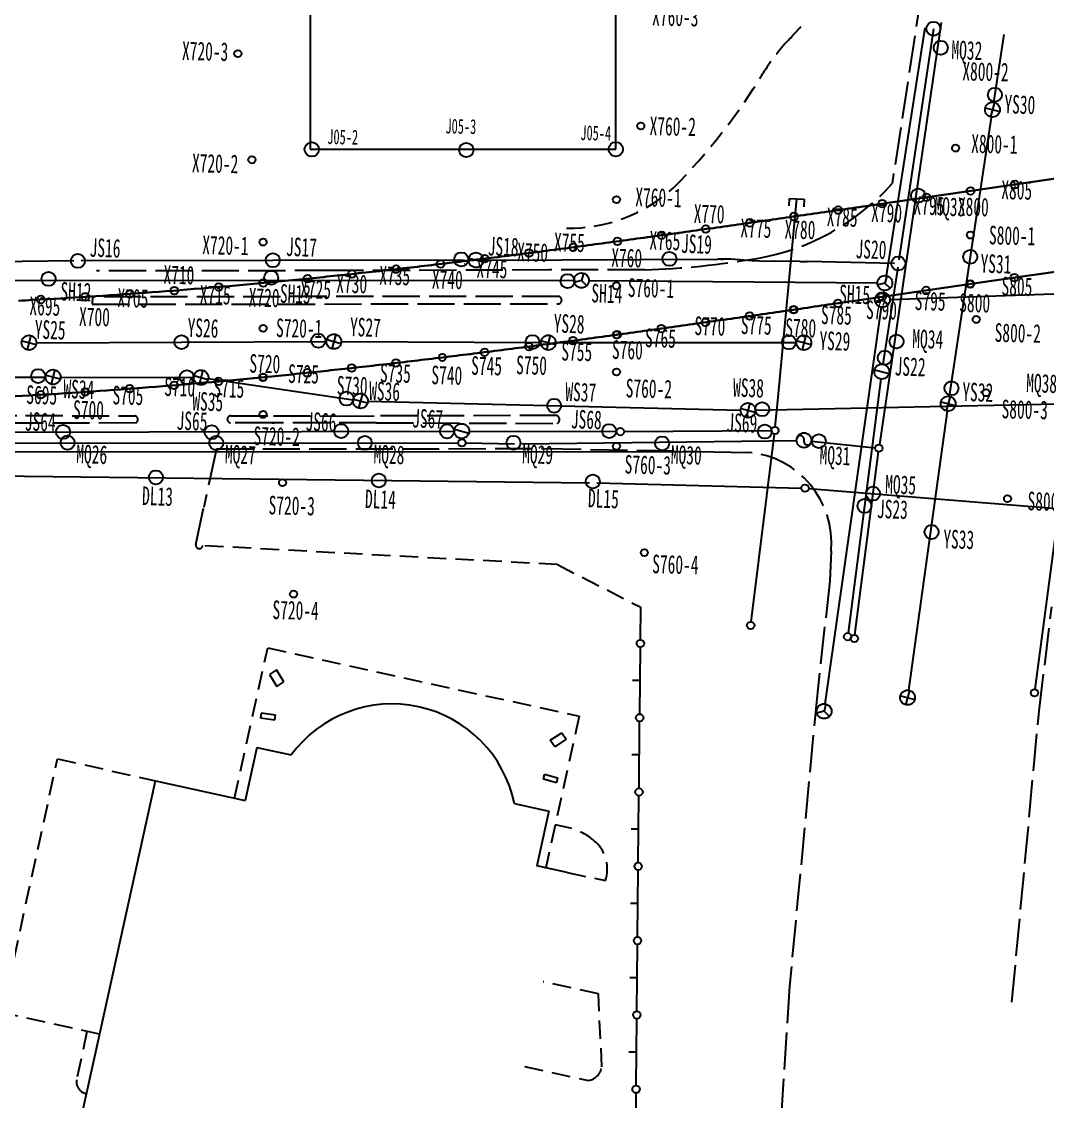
# Model space of a CAD drawing. Header units: inches. Extents: x 0 to 606, y 0 to 141.
# Drawn here: x 339.3 to 394.6, y 35 to 93.1 of the extents above; entities that cross this region are included whole.
import ezdxf
from ezdxf.enums import TextEntityAlignment as Align

# ---------------------------------------------------------------- set-up
doc = ezdxf.new("R2010")
doc.units = ezdxf.units.IN
doc.header["$MEASUREMENT"] = 0
for name, pattern in [('CENTER2', [1.125, 0.75, -0.125, 0.125, -0.125]), ('CONTINOUS', [0]), ('DASH1', [1.5, 1, -0.5]), ('DASH4', [2.5, 2, -0.5])]:
    doc.linetypes.add(name, pattern=pattern)
for name, color, linetype in [('地表沉降（上行线）', 7, 'CENTER2'), ('地表沉降（下行线）', 7, 'CENTER2'), ('建构筑物沉降', 7, 'CENTER2'), ('管线沉降（上水）', 7, 'CENTER2'), ('管线沉降（上话）', 7, 'CENTER2'), ('管线沉降（污水）', 7, 'CENTER2'), ('管线沉降（煤气）', 7, 'CENTER2'), ('管线沉降（电力）', 7, 'CENTER2'), ('管线沉降（雨水）', 7, 'CENTER2')]:
    doc.layers.add(name, color=color, linetype=linetype)
doc.styles.add('宋体', font='', dxfattribs={"width": 0.72, "height": 1})
doc.styles.get('宋体').set_extended_font_data('SimSun')

msp = doc.modelspace()

# ---------------------------------------------------------------- linework, layer by layer
at = {"color": 253, "linetype": 'DASH4'}
for p, q in [((388.928, 102.23), (386.205, 84.395)), ((356.048, 79.704), (343.385, 79.695)), ((367.755, 79.74), (356.048, 79.704)), ((372.887, 79.742), (367.755, 79.74)), ((343.167, 78.297), (343.15, 77.892)), ((343.15, 77.892), (368.276, 77.92)), ((368.282, 78.311), (343.167, 78.297)), ((345.51, 71.505), (322.658, 71.47)), ((327.095, 71.89), (339.567, 71.899)), ((339.567, 71.899), (345.46, 71.894)), ((352.84, 71.516), (350.595, 71.513)), ((350.603, 71.89), (352.898, 71.888)), ((358.44, 71.515), (352.84, 71.516)), ((352.898, 71.888), (356.327, 71.878)), ((356.327, 71.878), (358.46, 71.886)), ((358.44, 71.515), (368.186, 71.48)), ((368.171, 71.903), (358.46, 71.886)), ((349.83, 70.107), (349.155, 66.954)), ((349.83, 70.107), (367.467, 70.124)), ((367.467, 70.124), (376.591, 69.958)), ((376.591, 69.958), (378.498, 69.921)), ((348.73, 64.955), (349.155, 66.954)), ((382.916, 64.61), (382.851, 63.01)), ((382.851, 63.01), (382.197, 57.185)), ((394.116, 55.992), (394.793, 61.603)), ((382.197, 57.185), (380.681, 41.194)), ((392.651, 40.328), (394.116, 55.992)), ((380.681, 41.194), (379.916, 29.429))]:
    msp.add_line(p, q, dxfattribs=at)
at = {"ltscale": 0.5}
for p, q in [((354.876, 94.248), (354.876, 86.239)), ((371.33, 86.239), (371.33, 94.357)), ((354.876, 86.239), (371.33, 86.239)), ((241.2, 70.022), (376.591, 69.958))]:
    msp.add_line(p, q, dxfattribs=at)
at = {"extrusion": (1.25251e-05, -1.70425e-08, 1)}
for p, q in [((388.841, 93.055, -0.005), (385.519, 70.348, -0.005)), ((387.967, 92.777, -0.005), (385.876, 79.432, -0.005)), ((388.428, 92.722, -0.005), (386.567, 80.289, -0.005)), ((391.219, 88.475, 1.774), (391.993, 88.271, 1.773)), ((391.708, 88.76, 1.774), (391.504, 87.986, 1.774)), ((380.049, 72.701, 1.71), (381.078, 83.569, 1.71)), ((380.656, 83.192, 1.71), (380.678, 83.591, 1.71)), ((380.678, 83.591, 1.71), (381.477, 83.546, 1.71)), ((381.477, 83.546, 1.71), (381.454, 83.147, 1.71)), ((317.664, 79.985, -0.004), (342.154, 80.25, -0.004)), ((342.554, 80.252, -0.004), (363.179, 80.278, -0.005)), ((363.579, 80.275, -0.005), (363.401, 80.278, -0.005)), ((363.414, 80.374, 1.667), (364.188, 80.17, 1.667)), ((364.201, 80.273, -0.005), (376.824, 80.313, -0.005)), ((377.531, 80.326, -0.005), (376.824, 80.313, -0.005)), ((376.979, 80.316, -0.005), (377.133, 80.327, -0.005)), ((378.668, 80.236, -0.005), (377.531, 80.326, -0.005)), ((379.068, 80.219, -0.005), (378.668, 80.236, -0.005)), ((381.237, 80.199, -0.005), (379.068, 80.219, -0.005)), ((363.192, 80.063, -0.005), (363.174, 80.062, -0.005)), ((386.338, 80.096, -0.005), (381.637, 80.193, -0.005)), ((386.507, 79.894, -0.005), (385.708, 74.666, -0.005)), ((318.007, 79.212, -0.004), (369.082, 79.177, -0.005)), ((369.482, 79.177, 1.632), (369.096, 79.072, 1.632)), ((369.584, 79.563, 1.632), (369.482, 79.177, 1.632)), ((369.482, 79.177, 1.632), (369.766, 78.895, 1.632)), ((369.882, 79.173, -0.005), (385.414, 79.041, -0.005)), ((385.916, 79.424, 1.752), (385.814, 79.037, 1.752)), ((386.082, 78.146, -0.005), (413.71, 79.112, -0.005)), ((385.814, 79.037, 1.752), (385.429, 78.932, 1.752)), ((385.784, 78.518, 1.759), (385.682, 78.132, 1.759)), ((385.757, 78.642, -0.005), (385.74, 78.527, -0.005)), ((385.814, 79.037, 1.752), (386.098, 78.756, 1.752)), ((385.682, 78.132, 1.759), (385.296, 78.026, 1.759)), ((385.682, 78.132, 1.759), (385.966, 77.85, 1.759)), ((382.598, 56.386, -0.005), (385.626, 77.735, -0.005)), ((339.85, 76.21, 1.595), (339.646, 75.437, 1.595)), ((356.258, 76.274, 1.647), (356.054, 75.5, 1.647)), ((367.798, 76.217, 1.705), (367.595, 75.444, 1.705)), ((381.557, 76.215, 1.747), (381.354, 75.441, 1.747)), ((339.361, 75.925, 1.595), (340.135, 75.722, 1.595)), ((355.769, 75.989, 1.647), (356.543, 75.785, 1.647)), ((367.31, 75.933, 1.705), (368.083, 75.729, 1.705)), ((381.069, 75.93, 1.747), (381.842, 75.726, 1.747)), ((326.02, 73.954, -0.004), (340.642, 73.975, -0.004)), ((340.655, 74.077, 1.591), (341.428, 73.873, 1.591)), ((341.144, 74.362, 1.591), (340.94, 73.588, 1.591)), ((341.442, 73.974, -0.004), (348.601, 73.953, -0.004)), ((348.614, 74.054, 1.614), (349.388, 73.85, 1.614)), ((349.103, 74.339, 1.614), (348.899, 73.565, 1.614)), ((349.397, 73.894, -0.004), (357.191, 72.743, -0.004)), ((385.597, 73.874, -0.005), (383.837, 60.2, -0.005)), ((385.261, 74.372, 1.73), (386.035, 74.169, 1.73)), ((357.2, 72.786, 1.644), (357.974, 72.582, 1.644)), ((357.689, 73.071, 1.644), (357.485, 72.298, 1.644)), ((357.987, 72.675, -0.004), (378.044, 72.194, -0.005)), ((378.844, 72.193, -0.005), (402.757, 72.704, -0.005)), ((379.909, 71.298, -0.005), (380.049, 72.701, -0.005)), ((389.321, 72.929, 1.768), (389.117, 72.156, 1.768)), ((378.057, 72.286, 1.726), (378.831, 72.083, 1.726)), ((378.546, 72.571, 1.726), (378.342, 71.798, 1.726)), ((388.832, 72.644, 1.768), (389.606, 72.441, 1.768)), ((327.361, 70.992, -0.004), (362.639, 71.065, -0.005)), ((362.652, 71.168, 1.635), (363.426, 70.964, 1.635)), ((363.439, 71.064, -0.005), (371.373, 71.036, -0.005)), ((371.773, 71.037, -0.005), (379.697, 71.097, -0.005)), ((308.559, 70.416, -0.004), (362.849, 70.434, -0.005)), ((363.249, 70.431, -0.005), (365.877, 70.39, -0.005)), ((366.277, 70.389, -0.005), (381.06, 70.569, -0.005)), ((378.615, 60.803, -0.005), (379.872, 70.9, -0.005)), ((381.857, 70.532, -0.005), (385.291, 70.171, -0.005)), ((384.197, 60.103, -0.005), (385.465, 69.952, -0.005)), ((395.565, 69.904, -0.005), (393.892, 57.178, -0.005)), ((311.708, 68.955, -0.004), (369.907, 68.29, -0.005)), ((370.307, 68.283, -0.005), (381.317, 68.003, -0.005)), ((381.716, 67.981, -0.005), (396.638, 66.769, -0.005)), ((387.137, 57.11, 1.783), (386.933, 56.336, 1.783)), ((386.648, 56.825, 1.783), (387.422, 56.621, 1.783)), ((382.542, 55.99, 1.724), (382.156, 55.885, 1.724)), ((382.644, 56.377, 1.724), (382.542, 55.99, 1.724)), ((382.542, 55.99, 1.724), (382.826, 55.708, 1.724))]:
    msp.add_line(p, q, dxfattribs=at)
at = {"color": 4, "extrusion": (1.25251e-05, -1.70425e-08, 1)}
for p, q in [((392.217, 92.422, -0.005), (391.665, 88.76, -0.005)), ((391.543, 87.953, -0.005), (389.279, 72.938, -0.005)), ((340.148, 75.825, -0.004), (355.756, 75.886, -0.004)), ((356.556, 75.885, -0.004), (367.297, 75.833, -0.005)), ((368.097, 75.831, -0.005), (381.055, 75.828, -0.005)), ((389.164, 72.146, -0.005), (387.09, 57.119, -0.005))]:
    msp.add_line(p, q, dxfattribs=at)
at = {"color": 1, "linetype": 'Continuous'}
msp.add_line((354.969, 86.23), (371.26, 86.247), dxfattribs=at)
at = {"color": 150, "linetype": 'CONTINOUS', "lineweight": 30}
for p, q in [((391.454, 84.146), (398.712, 85.199)), ((385.373, 83.263), (391.454, 84.146)), ((384.251, 83.1), (384.438, 83.127)), ((384.438, 83.127), (384.625, 83.154)), ((384.625, 83.154), (384.812, 83.182)), ((384.812, 83.182), (384.999, 83.209)), ((384.999, 83.209), (385.186, 83.236)), ((385.186, 83.236), (385.373, 83.263)), ((385.373, 83.263), (385.373, 83.263)), ((380.325, 82.532), (380.512, 82.559)), ((380.512, 82.559), (380.699, 82.586)), ((380.699, 82.586), (380.886, 82.613)), ((380.886, 82.613), (381.073, 82.64)), ((381.073, 82.64), (381.26, 82.667)), ((381.26, 82.667), (381.447, 82.694)), ((381.447, 82.694), (381.634, 82.721)), ((381.634, 82.721), (381.821, 82.748)), ((381.821, 82.748), (382.008, 82.775)), ((382.008, 82.775), (382.195, 82.802)), ((382.195, 82.802), (382.382, 82.829)), ((382.382, 82.829), (382.569, 82.856)), ((382.569, 82.856), (382.756, 82.883)), ((382.756, 82.883), (382.943, 82.91)), ((382.943, 82.91), (383.13, 82.938)), ((383.13, 82.938), (383.317, 82.965)), ((383.317, 82.965), (383.504, 82.992)), ((383.504, 82.992), (383.69, 83.019)), ((383.69, 83.019), (383.877, 83.046)), ((383.877, 83.046), (384.064, 83.073)), ((384.064, 83.073), (384.251, 83.1)), ((376.212, 81.946), (376.399, 81.972)), ((376.399, 81.972), (376.586, 81.999)), ((376.586, 81.999), (376.773, 82.025)), ((376.773, 82.025), (376.96, 82.051)), ((376.96, 82.051), (377.147, 82.078)), ((377.147, 82.078), (377.334, 82.105)), ((377.334, 82.105), (377.521, 82.131)), ((377.521, 82.131), (377.708, 82.158)), ((377.708, 82.158), (377.895, 82.184)), ((377.895, 82.184), (378.082, 82.211)), ((378.082, 82.211), (378.269, 82.238)), ((378.269, 82.238), (378.456, 82.264)), ((378.456, 82.264), (378.643, 82.291)), ((378.643, 82.291), (378.83, 82.318)), ((378.83, 82.318), (379.017, 82.345)), ((379.017, 82.345), (379.204, 82.371)), ((379.204, 82.371), (379.391, 82.398)), ((379.391, 82.398), (379.578, 82.425)), ((379.578, 82.425), (379.765, 82.452)), ((379.765, 82.452), (379.951, 82.479)), ((379.951, 82.479), (380.138, 82.506)), ((380.138, 82.506), (380.325, 82.532)), ((372.096, 81.373), (372.283, 81.399)), ((372.283, 81.399), (372.47, 81.425)), ((372.47, 81.425), (372.657, 81.45)), ((372.657, 81.45), (372.844, 81.476)), ((372.844, 81.476), (373.031, 81.502)), ((373.031, 81.502), (373.218, 81.528)), ((373.218, 81.528), (373.405, 81.554)), ((373.405, 81.554), (373.593, 81.579)), ((373.593, 81.579), (373.78, 81.605)), ((373.78, 81.605), (373.967, 81.631)), ((373.967, 81.631), (374.154, 81.657)), ((374.154, 81.657), (374.341, 81.683)), ((374.341, 81.683), (374.528, 81.709)), ((374.528, 81.709), (374.715, 81.736)), ((374.715, 81.736), (374.902, 81.762)), ((374.902, 81.762), (375.089, 81.788)), ((375.089, 81.788), (375.276, 81.814)), ((375.276, 81.814), (375.463, 81.84)), ((375.463, 81.84), (375.65, 81.867)), ((375.65, 81.867), (375.837, 81.893)), ((375.837, 81.893), (376.024, 81.919)), ((376.024, 81.919), (376.212, 81.946)), ((367.602, 80.773), (367.789, 80.798)), ((367.789, 80.798), (367.977, 80.822)), ((367.977, 80.822), (368.164, 80.847)), ((368.164, 80.847), (368.351, 80.871)), ((368.351, 80.871), (368.539, 80.896)), ((368.539, 80.896), (368.726, 80.921)), ((368.726, 80.921), (368.913, 80.945)), ((368.913, 80.945), (369.1, 80.97)), ((369.1, 80.97), (369.288, 80.995)), ((369.288, 80.995), (369.475, 81.02)), ((369.475, 81.02), (369.662, 81.045)), ((369.662, 81.045), (369.849, 81.07)), ((369.849, 81.07), (370.037, 81.095)), ((370.037, 81.095), (370.224, 81.12)), ((370.224, 81.12), (370.411, 81.145)), ((370.411, 81.145), (370.598, 81.17)), ((370.598, 81.17), (370.785, 81.195)), ((370.785, 81.195), (370.973, 81.221)), ((370.973, 81.221), (371.16, 81.246)), ((371.16, 81.246), (371.347, 81.271)), ((371.347, 81.271), (371.534, 81.297)), ((371.534, 81.297), (371.721, 81.322)), ((371.721, 81.322), (371.908, 81.348)), ((371.908, 81.348), (372.096, 81.373)), ((363.104, 80.207), (363.292, 80.23)), ((363.292, 80.23), (363.479, 80.253)), ((363.479, 80.253), (363.667, 80.276)), ((363.667, 80.276), (363.854, 80.299)), ((363.854, 80.299), (364.042, 80.322)), ((364.042, 80.322), (364.229, 80.345)), ((364.229, 80.345), (364.417, 80.368)), ((364.417, 80.368), (364.604, 80.392)), ((364.604, 80.392), (364.792, 80.415)), ((364.792, 80.415), (364.979, 80.438)), ((364.979, 80.438), (365.166, 80.462)), ((365.166, 80.462), (365.354, 80.485)), ((365.354, 80.485), (365.541, 80.509)), ((365.541, 80.509), (365.729, 80.533)), ((365.729, 80.533), (365.916, 80.557)), ((365.916, 80.557), (366.103, 80.58)), ((366.103, 80.58), (366.291, 80.604)), ((366.291, 80.604), (366.478, 80.628)), ((366.478, 80.628), (366.665, 80.652)), ((366.665, 80.652), (366.853, 80.676)), ((366.853, 80.676), (367.04, 80.701)), ((367.04, 80.701), (367.227, 80.725)), ((367.227, 80.725), (367.415, 80.749)), ((367.415, 80.749), (367.602, 80.773)), ((358.038, 79.621), (358.226, 79.641)), ((358.226, 79.641), (358.414, 79.662)), ((358.414, 79.662), (358.601, 79.683)), ((358.601, 79.683), (358.789, 79.704)), ((358.789, 79.704), (358.977, 79.725)), ((358.977, 79.725), (359.165, 79.746)), ((359.165, 79.746), (359.352, 79.767)), ((359.352, 79.767), (359.54, 79.788)), ((359.54, 79.788), (359.728, 79.809)), ((359.728, 79.809), (359.915, 79.831)), ((359.915, 79.831), (360.103, 79.852)), ((360.103, 79.852), (360.291, 79.874)), ((360.291, 79.874), (360.478, 79.896)), ((360.478, 79.896), (360.666, 79.917)), ((360.666, 79.917), (360.854, 79.939)), ((360.854, 79.939), (361.041, 79.961)), ((361.041, 79.961), (361.229, 79.983)), ((361.229, 79.983), (361.416, 80.005)), ((361.416, 80.005), (361.604, 80.027)), ((361.604, 80.027), (361.792, 80.049)), ((361.792, 80.049), (361.979, 80.072)), ((361.979, 80.072), (362.167, 80.094)), ((362.167, 80.094), (362.354, 80.116)), ((362.354, 80.116), (362.542, 80.139)), ((362.542, 80.139), (362.729, 80.162)), ((362.729, 80.162), (362.917, 80.184)), ((362.917, 80.184), (363.104, 80.207)), ((397.298, 79.982), (391.437, 79.131)), ((352.401, 79.046), (352.589, 79.064)), ((352.589, 79.064), (352.777, 79.082)), ((352.777, 79.082), (352.965, 79.1)), ((352.965, 79.1), (353.153, 79.118)), ((353.153, 79.118), (353.341, 79.136)), ((353.341, 79.136), (353.529, 79.154)), ((353.529, 79.154), (353.717, 79.172)), ((353.717, 79.172), (353.905, 79.191)), ((353.905, 79.191), (354.093, 79.209)), ((354.093, 79.209), (354.281, 79.228)), ((354.281, 79.228), (354.469, 79.247)), ((354.469, 79.247), (354.657, 79.265)), ((354.657, 79.265), (354.845, 79.284)), ((354.845, 79.284), (355.033, 79.303)), ((355.033, 79.303), (355.221, 79.322)), ((355.221, 79.322), (355.408, 79.342)), ((355.408, 79.342), (355.596, 79.361)), ((355.596, 79.361), (355.784, 79.38)), ((355.784, 79.38), (355.972, 79.4)), ((355.972, 79.4), (356.16, 79.419)), ((356.16, 79.419), (356.348, 79.439)), ((356.348, 79.439), (356.536, 79.459)), ((356.536, 79.459), (356.724, 79.479)), ((356.724, 79.479), (356.911, 79.499)), ((356.911, 79.499), (357.099, 79.519)), ((357.099, 79.519), (357.287, 79.539)), ((357.287, 79.539), (357.475, 79.559)), ((357.475, 79.559), (357.663, 79.58)), ((357.663, 79.58), (357.85, 79.6)), ((357.85, 79.6), (358.038, 79.621)), ((391.437, 79.131), (384.077, 78.063)), ((351.648, 78.977), (351.836, 78.994)), ((351.836, 78.994), (352.025, 79.011)), ((352.025, 79.011), (352.213, 79.029)), ((352.213, 79.029), (352.401, 79.046)), ((339.185, 78.085), (339.374, 78.095)), ((339.374, 78.095), (339.563, 78.105)), ((339.563, 78.105), (339.563, 78.105)), ((382.956, 77.9), (382.769, 77.873)), ((383.142, 77.927), (382.956, 77.9)), ((383.329, 77.954), (383.142, 77.927)), ((383.516, 77.982), (383.329, 77.954)), ((383.703, 78.009), (383.516, 77.982)), ((383.89, 78.036), (383.703, 78.009)), ((384.077, 78.063), (383.89, 78.036)), ((384.077, 78.063), (384.077, 78.063)), ((379.03, 77.332), (378.843, 77.306)), ((379.217, 77.359), (379.03, 77.332)), ((379.404, 77.386), (379.217, 77.359)), ((379.591, 77.413), (379.404, 77.386)), ((379.778, 77.44), (379.591, 77.413)), ((379.964, 77.467), (379.778, 77.44)), ((380.151, 77.494), (379.964, 77.467)), ((380.338, 77.521), (380.151, 77.494)), ((380.525, 77.548), (380.338, 77.521)), ((380.712, 77.575), (380.525, 77.548)), ((380.899, 77.602), (380.712, 77.575)), ((381.086, 77.629), (380.899, 77.602)), ((381.273, 77.656), (381.086, 77.629)), ((381.46, 77.683), (381.273, 77.656)), ((381.647, 77.71), (381.46, 77.683)), ((381.834, 77.738), (381.647, 77.71)), ((382.021, 77.765), (381.834, 77.738)), ((382.208, 77.792), (382.021, 77.765)), ((382.395, 77.819), (382.208, 77.792)), ((382.582, 77.846), (382.395, 77.819)), ((382.769, 77.873), (382.582, 77.846)), ((374.916, 76.746), (374.729, 76.719)), ((375.103, 76.772), (374.916, 76.746)), ((375.29, 76.799), (375.103, 76.772)), ((375.477, 76.825), (375.29, 76.799)), ((375.664, 76.851), (375.477, 76.825)), ((375.851, 76.878), (375.664, 76.851)), ((376.038, 76.905), (375.851, 76.878)), ((376.225, 76.931), (376.038, 76.905)), ((376.412, 76.958), (376.225, 76.931)), ((376.599, 76.984), (376.412, 76.958)), ((376.786, 77.011), (376.599, 76.984)), ((376.973, 77.038), (376.786, 77.011)), ((377.16, 77.064), (376.973, 77.038)), ((377.347, 77.091), (377.16, 77.064)), ((377.534, 77.118), (377.347, 77.091)), ((377.721, 77.145), (377.534, 77.118)), ((377.908, 77.171), (377.721, 77.145)), ((378.095, 77.198), (377.908, 77.171)), ((378.282, 77.225), (378.095, 77.198)), ((378.469, 77.252), (378.282, 77.225)), ((378.656, 77.279), (378.469, 77.252)), ((378.843, 77.306), (378.656, 77.279)), ((370.613, 76.148), (370.426, 76.122)), ((370.8, 76.173), (370.613, 76.148)), ((370.987, 76.199), (370.8, 76.173)), ((371.174, 76.225), (370.987, 76.199)), ((371.361, 76.25), (371.174, 76.225)), ((371.548, 76.276), (371.361, 76.25)), ((371.736, 76.302), (371.548, 76.276)), ((371.923, 76.328), (371.736, 76.302)), ((372.11, 76.354), (371.923, 76.328)), ((372.297, 76.379), (372.11, 76.354)), ((372.484, 76.405), (372.297, 76.379)), ((372.671, 76.431), (372.484, 76.405)), ((372.858, 76.457), (372.671, 76.431)), ((373.045, 76.483), (372.858, 76.457)), ((373.232, 76.509), (373.045, 76.483)), ((373.419, 76.536), (373.232, 76.509)), ((373.606, 76.562), (373.419, 76.536)), ((373.793, 76.588), (373.606, 76.562)), ((373.981, 76.614), (373.793, 76.588)), ((374.168, 76.64), (373.981, 76.614)), ((374.355, 76.667), (374.168, 76.64)), ((374.542, 76.693), (374.355, 76.667)), ((374.729, 76.719), (374.542, 76.693)), ((366.306, 75.573), (366.119, 75.549)), ((366.494, 75.598), (366.306, 75.573)), ((366.681, 75.622), (366.494, 75.598)), ((366.868, 75.647), (366.681, 75.622)), ((367.056, 75.671), (366.868, 75.647)), ((367.243, 75.696), (367.056, 75.671)), ((367.43, 75.721), (367.243, 75.696)), ((367.617, 75.745), (367.43, 75.721)), ((367.805, 75.77), (367.617, 75.745)), ((367.992, 75.795), (367.805, 75.77)), ((368.179, 75.82), (367.992, 75.795)), ((368.366, 75.845), (368.179, 75.82)), ((368.554, 75.87), (368.366, 75.845)), ((368.741, 75.895), (368.554, 75.87)), ((368.928, 75.92), (368.741, 75.895)), ((369.115, 75.945), (368.928, 75.92)), ((369.302, 75.97), (369.115, 75.945)), ((369.49, 75.995), (369.302, 75.97)), ((369.677, 76.021), (369.49, 75.995)), ((369.864, 76.046), (369.677, 76.021)), ((370.051, 76.071), (369.864, 76.046)), ((370.238, 76.097), (370.051, 76.071)), ((370.426, 76.122), (370.238, 76.097)), ((361.621, 74.984), (361.434, 74.962)), ((361.809, 75.007), (361.621, 74.984)), ((361.996, 75.03), (361.809, 75.007)), ((362.184, 75.053), (361.996, 75.03)), ((362.371, 75.076), (362.184, 75.053)), ((362.559, 75.099), (362.371, 75.076)), ((362.746, 75.122), (362.559, 75.099)), ((362.933, 75.145), (362.746, 75.122)), ((363.121, 75.168), (362.933, 75.145)), ((363.308, 75.192), (363.121, 75.168)), ((363.496, 75.215), (363.308, 75.192)), ((363.683, 75.238), (363.496, 75.215)), ((363.871, 75.262), (363.683, 75.238)), ((364.058, 75.285), (363.871, 75.262)), ((364.245, 75.309), (364.058, 75.285)), ((364.433, 75.333), (364.245, 75.309)), ((364.62, 75.357), (364.433, 75.333)), ((364.808, 75.38), (364.62, 75.357)), ((364.995, 75.404), (364.808, 75.38)), ((365.182, 75.428), (364.995, 75.404)), ((365.37, 75.452), (365.182, 75.428)), ((365.557, 75.476), (365.37, 75.452)), ((365.744, 75.501), (365.557, 75.476)), ((365.932, 75.525), (365.744, 75.501)), ((366.119, 75.549), (365.932, 75.525)), ((356.555, 74.4), (356.367, 74.38)), ((356.742, 74.421), (356.555, 74.4)), ((356.93, 74.441), (356.742, 74.421)), ((357.118, 74.462), (356.93, 74.441)), ((357.306, 74.483), (357.118, 74.462)), ((357.493, 74.504), (357.306, 74.483)), ((357.681, 74.525), (357.493, 74.504)), ((357.869, 74.546), (357.681, 74.525)), ((358.057, 74.567), (357.869, 74.546)), ((358.244, 74.588), (358.057, 74.567)), ((358.432, 74.609), (358.244, 74.588)), ((358.62, 74.631), (358.432, 74.609)), ((358.807, 74.652), (358.62, 74.631)), ((358.995, 74.674), (358.807, 74.652)), ((359.183, 74.696), (358.995, 74.674)), ((359.37, 74.717), (359.183, 74.696)), ((359.558, 74.739), (359.37, 74.717)), ((359.745, 74.761), (359.558, 74.739)), ((359.933, 74.783), (359.745, 74.761)), ((360.121, 74.805), (359.933, 74.783)), ((360.308, 74.827), (360.121, 74.805)), ((360.496, 74.849), (360.308, 74.827)), ((360.683, 74.872), (360.496, 74.849)), ((360.871, 74.894), (360.683, 74.872)), ((361.058, 74.916), (360.871, 74.894)), ((361.246, 74.939), (361.058, 74.916)), ((361.434, 74.962), (361.246, 74.939)), ((350.917, 73.829), (350.729, 73.811)), ((351.105, 73.846), (350.917, 73.829)), ((351.293, 73.864), (351.105, 73.846)), ((351.481, 73.882), (351.293, 73.864)), ((351.669, 73.9), (351.481, 73.882)), ((351.857, 73.918), (351.669, 73.9)), ((352.045, 73.936), (351.857, 73.918)), ((352.233, 73.954), (352.045, 73.936)), ((352.421, 73.972), (352.233, 73.954)), ((352.609, 73.991), (352.421, 73.972)), ((352.797, 74.009), (352.609, 73.991)), ((352.985, 74.028), (352.797, 74.009)), ((353.173, 74.047), (352.985, 74.028)), ((353.361, 74.065), (353.173, 74.047)), ((353.549, 74.084), (353.361, 74.065)), ((353.737, 74.103), (353.549, 74.084)), ((353.925, 74.122), (353.737, 74.103)), ((354.113, 74.142), (353.925, 74.122)), ((354.301, 74.161), (354.113, 74.142)), ((354.489, 74.18), (354.301, 74.161)), ((354.676, 74.2), (354.489, 74.18)), ((354.864, 74.219), (354.676, 74.2)), ((355.052, 74.239), (354.864, 74.219)), ((355.24, 74.259), (355.052, 74.239)), ((355.428, 74.279), (355.24, 74.259)), ((355.616, 74.299), (355.428, 74.279)), ((355.803, 74.319), (355.616, 74.299)), ((355.991, 74.339), (355.803, 74.319)), ((356.179, 74.359), (355.991, 74.339)), ((356.367, 74.38), (356.179, 74.359)), ((350.541, 73.794), (350.353, 73.777)), ((350.729, 73.811), (350.541, 73.794))]:
    msp.add_line(p, q, dxfattribs=at)
at = {"ltscale": 3, "extrusion": (1.25251e-05, -1.70425e-08, 1)}
msp.add_line((381.237, 80.199, -0.005), (381.637, 80.193, -0.005), dxfattribs=at)
at = {"color": 253, "linetype": 'DASH1'}
for p, q in [((368.187, 63.88), (349.095, 64.896)), ((368.187, 63.88), (372.675, 61.583)), ((350.814, 51.304), (352.594, 59.393)), ((352.594, 59.393), (369.356, 55.72)), ((369.356, 55.72), (367.56, 47.56)), ((338.309, 39.751), (341.282, 53.427)), ((341.282, 53.427), (346.552, 52.242)), ((368.901, 49.688), (368.069, 49.871)), ((368.721, 47.305), (370.772, 46.871)), ((370.391, 40.772), (367.427, 41.424)), ((370.585, 36.848), (370.391, 40.772)), ((343.545, 38.603), (338.309, 39.751)), ((342.862, 38.752), (342.31, 36.142)), ((366.424, 36.864), (369.866, 36.106))]:
    msp.add_line(p, q, dxfattribs=at)
at = {"color": 253, "linetype": 'Continuous'}
for p, q in [((372.658, 59.837), (372.675, 61.583)), ((372.619, 55.837), (372.654, 59.437)), ((353.07, 58.209), (352.698, 57.958)), ((353.461, 57.575), (353.07, 58.209)), ((352.698, 57.958), (353.089, 57.324)), ((353.089, 57.324), (353.461, 57.575)), ((372.637, 57.637), (372.237, 57.641)), ((352.242, 55.886), (352.212, 55.632)), ((353.011, 55.774), (352.242, 55.886)), ((352.212, 55.632), (352.981, 55.52)), ((352.981, 55.52), (353.011, 55.774)), ((372.58, 51.838), (372.615, 55.437)), ((367.807, 54.43), (368.429, 54.83)), ((368.429, 54.83), (368.665, 54.476)), ((368.044, 54.077), (367.807, 54.43)), ((368.665, 54.476), (368.044, 54.077)), ((352.004, 54.038), (351.375, 51.181)), ((352.004, 54.038), (353.857, 53.634)), ((372.598, 53.637), (372.198, 53.641)), ((367.435, 52.333), (367.496, 52.591)), ((368.135, 52.141), (367.435, 52.333)), ((367.496, 52.591), (368.196, 52.399)), ((368.196, 52.399), (368.135, 52.141)), ((343.57, 38.717), (346.552, 52.242)), ((346.552, 52.242), (351.375, 51.181)), ((372.541, 47.838), (372.576, 51.438)), ((365.878, 51.028), (367.727, 50.61)), ((367.727, 50.61), (367.079, 47.666)), ((372.559, 49.638), (372.159, 49.642)), ((368.721, 47.305), (367.079, 47.666)), ((372.502, 43.838), (372.537, 47.438)), ((372.519, 45.638), (372.12, 45.642)), ((372.463, 39.838), (372.498, 43.438)), ((372.48, 41.638), (372.08, 41.642)), ((372.424, 35.838), (372.459, 39.438)), ((341.473, 29.161), (343.57, 38.717)), ((372.441, 37.638), (372.041, 37.642)), ((372.385, 31.839), (372.42, 35.438))]:
    msp.add_line(p, q, dxfattribs=at)
at = {"extrusion": (1.25251e-05, -1.70425e-08, 1)}
for centre, radius in [((388.428, 92.722, 0), 0.378), ((388.819, 91.704, 0), 0.378), ((391.606, 88.373, 1.778), 0.4), ((387.602, 83.745, 0), 0.378), ((342.378, 80.224, 0), 0.378), ((352.867, 80.265, 0), 0.378), ((363.015, 80.307, 0), 0.378), ((363.801, 80.272, 1.671), 0.4), ((374.215, 80.334, 0), 0.378), ((386.538, 80.092, 1.751), 0.378), ((340.8, 79.26, 0.452), 0.378), ((352.781, 79.322, 1.122), 0.378), ((368.738, 79.141, 0), 0.378), ((369.482, 79.177, 1.637), 0.4), ((385.814, 79.037, 1.757), 0.4), ((385.682, 78.132, 1.764), 0.4), ((339.748, 75.824, 1.6), 0.4), ((356.156, 75.887, 1.652), 0.4), ((367.697, 75.831, 1.709), 0.4), ((381.455, 75.828, 1.752), 0.4), ((386.442, 75.891, 0), 0.378), ((385.806, 75.012, 0), 0.378), ((385.648, 74.27, 1.735), 0.4), ((341.042, 73.975, 1.595), 0.4), ((349.001, 73.952, 1.618), 0.4), ((357.587, 72.684, 1.648), 0.4), ((389.219, 72.542, 1.773), 0.4), ((378.444, 72.184, 1.731), 0.4), ((341.579, 71.021, 0), 0.378), ((349.579, 71.007, 0), 0.378), ((356.551, 71.066, 0), 0.378), ((362.247, 71.053, 0), 0.378), ((363.039, 71.066, 1.64), 0.4), ((370.977, 71.067, 0), 0.378), ((371.573, 71.036, 1.626), 0.2), ((379.353, 71.041, 0), 0.378), ((379.897, 71.099, 1.7), 0.2), ((381.46, 70.574, 1.741), 0.4), ((341.824, 70.443, 0), 0.378), ((349.824, 70.427, 0), 0.378), ((357.824, 70.432, 0), 0.378), ((363.049, 70.434, 1.634), 0.2), ((365.824, 70.438, 0), 0.378), ((373.824, 70.406, 0), 0.378), ((382.26, 70.524, 0), 0.378), ((385.49, 70.15, 1.76), 0.2), ((346.575, 68.576, 0), 0.378), ((358.574, 68.408, 0), 0.378), ((370.091, 68.352, 0), 0.378), ((381.517, 67.998, 1.796), 0.2), ((385.175, 67.7, 0), 0.378), ((384.717, 67.037, 0), 0.378), ((378.591, 60.605, 1.874), 0.2), ((383.812, 60.001, 1.737), 0.2), ((384.172, 59.905, 1.749), 0.2), ((387.035, 56.723, 1.788), 0.4), ((393.866, 56.979, 1.682), 0.2), ((382.542, 55.99, 1.728), 0.4)]:
    msp.add_circle(centre, radius, dxfattribs=at)
at = {"ltscale": 0.5}
for centre, radius in [((350.985, 91.384), 0.191), ((372.675, 87.49), 0.191), ((389.619, 86.302), 0.191), ((351.743, 85.671), 0.191), ((392.8, 84.341), 0.208), ((371.367, 83.527), 0.191), ((388.05, 83.651), 0.208), ((390.425, 83.996), 0.208), ((383.3, 82.962), 0.208), ((385.675, 83.307), 0.208), ((380.925, 82.619), 0.208), ((376.173, 81.94), 0.208), ((378.549, 82.278), 0.208), ((352.347, 81.241), 0.191), ((371.418, 81.281), 0.208), ((373.796, 81.608), 0.208), ((390.414, 81.618), 0.191), ((366.66, 80.652), 0.208), ((369.04, 80.962), 0.208), ((361.896, 80.062), 0.208), ((364.279, 80.351), 0.208), ((357.127, 79.522), 0.208), ((359.512, 79.785), 0.208), ((352.351, 79.042), 0.208), ((354.74, 79.274), 0.208), ((371.367, 78.887), 0.191), ((390.408, 78.982), 0.208), ((390.414, 78.983), 0.191), ((392.783, 79.326), 0.208), ((342.781, 78.292), 0.208), ((345.175, 78.452), 0.208), ((347.569, 78.631), 0.208), ((349.96, 78.827), 0.208), ((385.658, 78.292), 0.208), ((388.033, 78.637), 0.208), ((340.385, 78.149), 0.208), ((383.283, 77.948), 0.208), ((378.532, 77.261), 0.208), ((380.907, 77.603), 0.208), ((380.907, 77.603), 0.191), ((352.347, 76.601), 0.191), ((373.78, 76.586), 0.208), ((376.156, 76.921), 0.208), ((390.733, 77.078), 0.191), ((371.367, 76.251), 0.191), ((371.402, 76.256), 0.208), ((366.645, 75.618), 0.208), ((369.024, 75.933), 0.208), ((361.996, 75.03), 0.191), ((364.265, 75.312), 0.208), ((354.729, 74.205), 0.208), ((357.115, 74.462), 0.208), ((359.5, 74.732), 0.208), ((371.367, 74.251), 0.191), ((349.951, 73.741), 0.208), ((352.341, 73.965), 0.208), ((352.347, 73.965), 0.191), ((342.774, 73.176), 0.208), ((342.774, 73.176), 0.191), ((345.168, 73.346), 0.208), ((347.56, 73.534), 0.208), ((391.261, 73.13), 0.191), ((340.379, 73.024), 0.208), ((352.347, 71.965), 0.191), ((371.367, 70.251), 0.191), ((353.395, 68.293), 0.191), ((392.418, 67.428), 0.191), ((372.867, 64.524), 0.191), ((353.985, 62.293), 0.191)]:
    msp.add_circle(centre, radius, dxfattribs=at)
at = {"color": 4, "extrusion": (1.25251e-05, -1.70425e-08, 1)}
for centre in [(391.735, 89.169, 0), (390.411, 80.446, 0), (347.952, 75.855, 0), (355.32, 75.932, 0), (366.849, 75.857, 0), (380.651, 75.851, 0), (389.398, 73.373, 0), (388.33, 65.636, -1.734)]:
    msp.add_circle(centre, 0.378, dxfattribs=at)
at = {"color": 1, "ltscale": 0.5}
for centre in [(354.969, 86.23), (371.33, 86.239), (363.284, 86.195)]:
    msp.add_circle(centre, 0.386, dxfattribs=at)
at = {"ltscale": 3, "extrusion": (1.25251e-05, -1.70425e-08, 1)}
for centre in [(340.243, 74.027, 0), (348.238, 73.966, 0), (356.838, 72.816, 0), (368.015, 72.434, 0), (379.212, 72.245, 0)]:
    msp.add_circle(centre, 0.378, dxfattribs=at)
at = {"color": 253, "linetype": 'Continuous'}
for centre in [(372.656, 59.637), (372.617, 55.637), (372.578, 51.638), (372.539, 47.638), (372.5, 43.638), (372.461, 39.638), (372.422, 35.638)]:
    msp.add_circle(centre, 0.2, dxfattribs=at)
at = {"color": 253, "linetype": 'DASH1'}
for centre, radius, start, end in [((359.425, 112.105), 29.137, 316.67261, 319.51292), ((388.482, 84.697), 10.807, 136.67261, 148.68005), ((350.686, 107.695), 33.437, 315.25967, 328.68005), ((368.826, 90.332), 8.342, 268.96266, 312.26514), ((348.912, 64.924), 0.185, 170.44615, 350.98545), ((368.079, 46.62), 3.176, 46.67202, 74.98824), ((368.908, 47.5), 1.967, 341.36192, 46.67202), ((369.681, 37.006), 0.918, 281.63008, 350.09622), ((342.934, 36.032), 0.633, 170.02348, 261.79865)]:
    msp.add_arc(centre, radius, start, end, dxfattribs=at)
at = {"color": 253, "linetype": 'DASH4'}
for centre, radius, start, end in [((376.818, 92.75), 12.567, 279.72765, 318.33124), ((371.306, 124.905), 45.191, 272.00499, 279.72765), ((368.213, 78.116), 0.206, 287.75748, 70.65507), ((345.391, 71.688), 0.218, 303.07529, 71.54064), ((350.61, 71.701), 0.189, 92.05636, 265.33322), ((352.895, 71.698), 0.19, 253.29985, 286.67819), ((368.063, 71.687), 0.241, 300.78157, 63.45197), ((378.047, 65.052), 4.889, 354.81313, 84.70671)]:
    msp.add_arc(centre, radius, start, end, dxfattribs=at)
at = {"color": 150, "linetype": 'CONTINOUS', "lineweight": 30}
for centre in [(322.571, 397.653), (321.275, 392.453)]:
    msp.add_arc(centre, 320, 273.04384, 275.21354, dxfattribs=at)
at = {"extrusion": (1.25251e-05, -1.70425e-08, 1)}
for centre, start, end in [((381.266, 70.625, 1.741), 345.24104, 165.24104), ((381.653, 70.523, 1.741), 165.24104, 345.24104)]:
    msp.add_arc(centre, 0.2, start, end, dxfattribs=at)
at = {"color": 253, "linetype": 'Continuous'}
msp.add_arc((359.285, 49.645), 6.736, 11.84234, 143.69193, dxfattribs=at)

# ---------------------------------------------------------------- texts
at = {"layer": '地表沉降（上行线）', "color": 7, "linetype": 'Continuous', "style": '宋体', "width": 0.61}
for s, p in [('S800-1', (391.421, 81.622)), ('S760-1', (371.98, 78.792)), ('S805', (392.095, 78.876)), ('S795', (387.423, 78.085)), ('S800', (389.821, 77.983)), ('S790', (384.803, 77.603)), ('S775', (378.064, 76.794)), ('S785', (382.377, 77.33)), ('S720-1', (353.047, 76.633)), ('S770', (375.567, 76.74)), ('S780', (380.455, 76.642)), ('S800-2', (391.723, 76.375)), ('S765', (372.909, 76.088)), ('S755', (368.403, 75.366)), ('S760', (371.128, 75.456)), ('S720', (351.613, 74.714)), ('S745', (363.547, 74.601)), ('S750', (365.967, 74.63)), ('S725', (353.694, 74.163)), ('S735', (358.642, 74.202)), ('S740', (361.406, 74.093)), ('S710', (347.028, 73.461)), ('S715', (349.676, 73.397)), ('S730', (356.315, 73.535)), ('S760-2', (371.867, 73.384)), ('S695', (339.605, 73.031)), ('S705', (344.242, 73.006)), ('S700', (342.121, 72.226)), ('S800-3', (392.099, 72.259)), ('S720-2', (351.833, 70.817)), ('S760-3', (371.811, 69.281)), ('S720-3', (352.644, 67.086)), ('S800-4', (393.495, 67.305)), ('S760-4', (373.293, 63.919)), ('S720-4', (352.854, 61.452))]:
    msp.add_text(s, height=1, rotation=358.66959, dxfattribs=at).set_placement(p, align=Align.MIDDLE_LEFT)
at = {"layer": '地表沉降（下行线）', "color": 7, "linetype": 'Continuous', "style": '宋体', "width": 0.61}
for s, p in [('X760-3', (373.293, 93.403)), ('X720-3', (347.984, 91.546)), ('X800-2', (389.986, 90.447)), ('X760-2', (373.152, 87.502)), ('X800-1', (390.463, 86.547)), ('X720-2', (348.522, 85.504)), ('X805', (392.084, 84.058)), ('X760-1', (372.382, 83.673)), ('X795', (387.36, 83.223)), ('X770', (375.527, 82.779)), ('X790', (385.079, 82.83)), ('X800', (389.746, 83.16)), ('X785', (382.688, 82.601)), ('X775', (378.043, 82)), ('X780', (380.415, 81.934)), ('X720-1', (349.075, 81.093)), ('X755', (368.006, 81.242)), ('X765', (373.145, 81.335)), ('X750', (366.024, 80.71)), ('X760', (371.088, 80.413)), ('X745', (363.839, 79.828)), ('X710', (346.987, 79.5)), ('X735', (358.605, 79.453)), ('X740', (361.434, 79.242)), ('X725', (354.345, 78.715)), ('X730', (356.29, 79.017)), ('X705', (344.509, 78.246)), ('X715', (348.94, 78.414)), ('X720', (351.573, 78.271)), ('X695', (339.773, 77.81)), ('X700', (342.442, 77.239))]:
    msp.add_text(s, height=1, rotation=358.66959, dxfattribs=at).set_placement(p, align=Align.MIDDLE_LEFT)
at = {"layer": '建构筑物沉降', "color": 1, "linetype": 'Continuous', "style": '宋体', "width": 0.61}
for s, p in [('J05-3', (362.164, 87.493)), ('J05-2', (355.802, 86.922)), ('J05-4', (369.423, 87.135))]:
    msp.add_text(s, height=0.8, rotation=358.66959, dxfattribs=at).set_placement(p, align=Align.MIDDLE_LEFT)
at = {"layer": '管线沉降（上水）', "extrusion": (1.25251e-05, -1.70425e-08, 1), "style": '宋体', "width": 0.61}
for s, p in [('JS16', (342.996, 80.456, 4.701)), ('JS17', (353.568, 80.498, 4.701)), ('JS18', (364.424, 80.526, 4.701)), ('JS19', (374.828, 80.662, 3.03)), ('JS20', (384.221, 80.377, 4.701)), ('JS22', (386.326, 74.063, 4.701)), ('JS64', (339.508, 71.097, 3.146)), ('JS65', (347.677, 71.14, 3.146)), ('JS66', (354.618, 71.092, 3.146)), ('JS67', (360.357, 71.264, 3.146)), ('JS68', (368.899, 71.221, 3.146)), ('JS69', (377.273, 71.034, 3.146)), ('JS23', (385.373, 66.388, 4.701))]:
    msp.add_text(s, height=1, rotation=358.10172, dxfattribs=at).set_placement(p)
at = {"layer": '管线沉降（上话）', "extrusion": (1.25251e-05, -1.70425e-08, 1), "style": '宋体', "width": 0.61}
for s, p in [('SH12', (341.424, 78.097, 3.146)), ('SH13', (353.239, 77.98, 3.146)), ('SH14', (370.002, 78.001, 3.146)), ('SH15', (383.342, 77.949, 3.146))]:
    msp.add_text(s, height=1, rotation=358.10172, dxfattribs=at).set_placement(p)
at = {"layer": '管线沉降（污水）', "extrusion": (1.25251e-05, -1.70425e-08, 1), "style": '宋体', "width": 0.61}
for s, p in [('WS34', (341.583, 72.847, 0)), ('WS38', (377.628, 72.924, -1.648)), ('WS36', (358.042, 72.742, 0)), ('WS37', (368.602, 72.696, 0)), ('WS35', (348.525, 72.188, 0))]:
    msp.add_text(s, height=1, rotation=358.10172, dxfattribs=at).set_placement(p)
at = {"layer": '管线沉降（煤气）', "extrusion": (1.25251e-05, -1.70425e-08, 1), "style": '宋体', "width": 0.61}
for s, p in [('MQ32', (389.382, 91.096, 4.725)), ('MQ33', (388.467, 82.675, 4.725)), ('MQ34', (387.277, 75.546, 4.725)), ('MQ38', (393.408, 73.169, 4.725)), ('MQ26', (342.28, 69.346, 4.725)), ('MQ28', (358.28, 69.336, 4.725)), ('MQ29', (366.28, 69.341, 4.725)), ('MQ27', (350.28, 69.33, 4.725)), ('MQ30', (374.28, 69.309, 4.725)), ('MQ31', (382.286, 69.28, 4.725)), ('MQ35', (385.818, 67.711, 4.725))]:
    msp.add_text(s, height=1, rotation=358.10172, dxfattribs=at).set_placement(p)
at = {"layer": '管线沉降（电力）', "extrusion": (1.25251e-05, -1.70425e-08, 1), "style": '宋体', "width": 0.61}
for s, p in [('DL13', (345.82, 67.092, 3.146)), ('DL14', (357.819, 66.924, 3.146)), ('DL15', (369.82, 66.962, 3.146))]:
    msp.add_text(s, height=1, rotation=358.10172, dxfattribs=at).set_placement(p)
at = {"layer": '管线沉降（雨水）', "color": 4, "extrusion": (1.25251e-05, -1.70425e-08, 1), "style": '宋体', "width": 0.61}
for s, p in [('YS30', (392.234, 88.176, 1.717)), ('YS31', (390.947, 79.598, 1.717)), ('YS28', (367.973, 76.374, -0.034)), ('YS25', (340.04, 76.048, -0.034)), ('YS26', (348.267, 76.148, -0.034)), ('YS27', (357.007, 76.184, 1.675)), ('YS29', (382.276, 75.445, 1.717)), ('YS32', (389.969, 72.691, 1.717)), ('YS33', (388.944, 64.766, 1.717))]:
    msp.add_text(s, height=1, rotation=358.10172, dxfattribs=at).set_placement(p)

doc.saveas('drawing.dxf')
